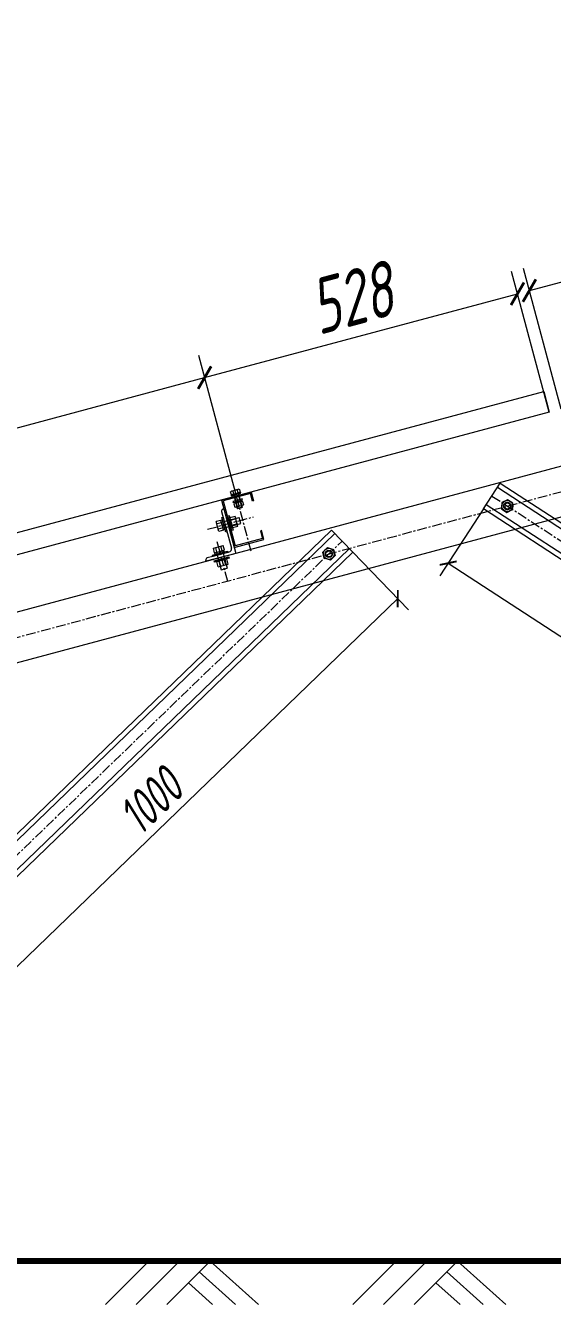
# Model space of a CAD drawing. Header units: millimetres. Extents: x 63062 to 67932, y -25501 to -20708.
# Drawn here: x 64590 to 65449, y -23021 to -20936 of the extents above; entities that cross this region are included whole.
import ezdxf

# ---------------------------------------------------------------- set-up
doc = ezdxf.new("R2010")
doc.units = ezdxf.units.MM
doc.header["$LTSCALE"] = 0.5
doc.linetypes.add('CENTER', pattern=[50.8, 31.75, -6.35, 6.35, -6.35])
doc.layers.get('0').update_dxf_attribs({"lineweight": 13})
doc.layers.add('02 Dimention', color=4, linetype='Continuous', lineweight=5)
doc.layers.add('04 Center Line', color=10, linetype='CENTER', lineweight=5)
doc.layers.add('D', color=5, linetype='Continuous')
doc.styles.add('GB', font='gbeitc.shx', dxfattribs={"width": 0.8, "bigfont": 'gbcbig.shx'})
doc.dimstyles.new('S-020', dxfattribs={"dimscale": 20, "dimtxt": 3, "dimasz": 1, "dimexe": 1.25, "dimexo": 0, "dimtad": 1, "dimdec": 1, "dimdsep": 46, "dimtxsty": 'GB', "dimblk": 'ARCHTICK', "dimcen": 3.5, "dimclrd": 256, "dimclre": 256, "dimclrt": 3, "dimazin": 2, "dimtfac": 1, "dimtdec": 1, "dimtmove": 0, "dimatfit": 3, "dimldrblk": 'DOT', "dimfxl": 1.75, "dimlwd": -1, "dimlwe": -1, "dimarcsym": 0})
doc.dimstyles.new('S-030', dxfattribs={"dimscale": 30, "dimtxt": 3, "dimasz": 1, "dimexe": 1.25, "dimexo": 0, "dimtad": 1, "dimdec": 1, "dimdsep": 46, "dimtxsty": 'GB', "dimblk": 'ARCHTICK', "dimcen": 3.5, "dimclrd": 256, "dimclre": 256, "dimclrt": 3, "dimazin": 2, "dimtfac": 1, "dimtdec": 1, "dimtmove": 0, "dimatfit": 3, "dimldrblk": 'DOT', "dimfxl": 1.75, "dimlwd": -1, "dimlwe": -1, "dimarcsym": 0})

# ---------------------------------------------------------------- blocks, each defined once
blk = doc.blocks.new('*U234')
for p, q in [((-25, 0), (25, 0)), ((-25, 0), (-25, -80)), ((25, 0), (25, -15)), ((23, -2), (-23, -2)), ((-23, -2), (-23, -78)), ((23, -15), (23, -2)), ((25, -15), (23, -15)), ((-25, -80), (25, -80)), ((23, -78), (-23, -78)), ((25, -65), (23, -65)), ((23, -65), (23, -78)), ((25, -80), (25, -65))]:
    blk.add_line(p, q)
at = {"color": 6, "linetype": 'ByBlock', "lineweight": 15}
for p, q in [((-30, -18), (-30, -80)), ((-27, -15), (-25, -15)), ((-25, -15), (-25, -90)), ((-75, -90), (-75, -88)), ((-75, -90), (-75, -88)), ((-25, -90), (-75, -90)), ((-62.5, -85), (-72, -85)), ((-37.5, -85), (-62.5, -85)), ((-37.5, -85), (-35, -85))]:
    blk.add_line(p, q, dxfattribs=at)
at = {"color": 7, "lineweight": 0}
for points in [[(8, 4.3), (-7.9, 4.3), (-7.9, 2.7), (8, 2.7)], [(-6.4, 9.7), (-7.4, 9.1)], [(7.5, 4.3), (-7.4, 4.3), (-7.4, 9.1)], [(6.6, 9.7), (-6.4, 9.7)], [(-3.7, 9.1), (-4.3, 9.4), (-4.9, 9.5), (-5.6, 9.7)], [(-3.9, 4.3), (-3.9, -20.1)], [(3.8, 9.1), (2.6, 9.4), (1.3, 9.5), (0, 9.7), (-1.2, 9.5), (-2.5, 9.4), (-3.7, 9.1)], [(-3.7, 9.1), (-3.7, 4.3)], [(4.1, 4.3), (4.1, -20.1), (3.5, -20.7)], [(3.8, 9.1), (4.4, 9.4), (5, 9.5), (5.7, 9.7)], [(3.8, 9.1), (3.8, 4.3)], [(6.6, 9.7), (7.5, 9.1)], [(7.5, 9.1), (7.5, 4.3)], [(8, 2.7), (8, 4.3)], [(8, -6.8), (-7.9, -6.8), (-7.9, -8.5), (8, -8.5)], [(-6.4, -10.5), (-7.4, -11.1)], [(-7.4, -11.1), (-7.4, -16.7)], [(-6.4, -17.3), (-7.4, -16.7)], [(6.6, -10.5), (-6.4, -10.5)], [(6.6, -17.3), (-6.4, -17.3)], [(0, -10.5), (-6.1, -10.5), (-6.1, -8.5), (0, -8.5)], [(-3.7, -11.1), (-4.3, -10.8), (-4.9, -10.6), (-5.6, -10.5)], [(-3.7, -16.7), (-4.3, -17.1), (-4.9, -17.3), (-5.6, -17.3)], [(4.1, -20.1), (-3.9, -20.1)], [(-3.3, -20.7), (-3.9, -20.1)], [(3.8, -11.1), (2.6, -10.8), (1.3, -10.6), (0, -10.5), (-1.2, -10.6), (-2.5, -10.8), (-3.7, -11.1)], [(-3.7, -11.1), (-3.7, -16.7)], [(3.8, -16.7), (2.6, -17.1), (1.3, -17.3), (0, -17.3), (-1.2, -17.3), (-2.5, -17.1), (-3.7, -16.7)], [(3.5, -20.7), (-3.3, -20.7)], [(-0.2, -10.5), (-0.7, -8.5)], [(0, -8.5), (6.2, -8.5), (6.2, -10.5), (0, -10.5)], [(0.4, -8.5), (0.8, -10.5)], [(3.8, -11.1), (4.4, -10.8), (5, -10.6), (5.7, -10.5)], [(3.8, -11.1), (3.8, -16.7)], [(3.8, -16.7), (4.4, -17.1), (5, -17.3), (5.7, -17.3)], [(6.6, -10.5), (7.5, -11.1), (7.5, -16.7)], [(6.6, -17.3), (7.5, -16.7)], [(8, -8.5), (8, -6.8)]]:
    blk.add_lwpolyline(points, dxfattribs=at)
at = {"color": 4, "lineweight": 0}
for points in [[(-3.9, 4.3), (-3.3, 0.4), (-3.3, -20.7)], [(-3.3, 0.4), (-3.3, -20.7)], [(4.1, 4.3), (3.5, 0.4), (3.5, -20.7)]]:
    blk.add_lwpolyline(points, dxfattribs=at)
at = {"color": 6, "linetype": 'ByBlock', "lineweight": 15}
for centre, radius, start, end in [((-27, -18), 3, 90, 180), ((-35, -80), 5, 270, 360), ((-72, -88), 3, 90, 180)]:
    blk.add_arc(centre, radius, start, end, dxfattribs=at)
at = {"layer": '04 Center Line'}
for p, q in [((0, -92.9), (0, 12.7)), ((-59.3, -40), (18.2, -40)), ((-50, -63.3), (-50, -130.5))]:
    blk.add_line(p, q, dxfattribs=at)
at = {"layer": 'D', "color": 6, "lineweight": 13}
for p, q in [((-42.5, -48.3), (-42.5, -31.7)), ((-34.7, -31.7), (-42.5, -31.7)), ((-34.7, -35.7), (-42.5, -35.7)), ((-34.7, -48.3), (-34.7, -31.7)), ((-34.7, -47.8), (-34.7, -32.2)), ((-32.1, -32.2), (-34.7, -32.2)), ((-34.7, -35), (-4.7, -35)), ((-34.7, -39.7), (-32.1, -39)), ((-34.7, -41), (-32.1, -40.3)), ((-32.1, -52.5), (-32.1, -27.5)), ((-32.1, -27.5), (-30, -27.5)), ((-32.1, -47.8), (-32.1, -32.2)), ((-30, -27.5), (-30, -52.5)), ((-21.7, -52.5), (-21.7, -27.5)), ((-21.7, -27.5), (-19.6, -27.5)), ((-19.6, -27.5), (-19.6, -52.5)), ((-19.6, -48.3), (-19.6, -31.7)), ((-10.6, -31.7), (-19.6, -31.7)), ((-10.6, -35.8), (-19.6, -35.8)), ((-10.6, -48.3), (-10.6, -31.7)), ((-4.7, -45), (-4.7, -35)), ((-34.7, -44.3), (-42.5, -44.3)), ((-34.7, -48.3), (-42.5, -48.3)), ((-34.7, -45), (-4.7, -45)), ((-32.1, -47.8), (-34.7, -47.8)), ((-30, -52.5), (-32.1, -52.5)), ((-19.6, -52.5), (-21.7, -52.5)), ((-10.6, -44.2), (-19.6, -44.2)), ((-10.6, -48.3), (-19.6, -48.3)), ((-62.5, -82.9), (-37.5, -82.9)), ((-62.5, -85), (-62.5, -82.9)), ((-58.3, -72.5), (-41.7, -72.5)), ((-58.3, -80.3), (-58.3, -72.5)), ((-58.3, -80.3), (-41.7, -80.3)), ((-57.8, -80.3), (-42.2, -80.3)), ((-57.8, -82.9), (-57.8, -80.3)), ((-57.8, -82.9), (-42.2, -82.9)), ((-55, -80.3), (-55, -109.5)), ((-54.3, -80.3), (-54.3, -72.5)), ((-51, -80.3), (-50.3, -82.9)), ((-49.7, -80.3), (-49, -82.9)), ((-45.7, -80.3), (-45.7, -72.5)), ((-45, -80.3), (-45, -109.5)), ((-42.2, -82.9), (-42.2, -80.3)), ((-41.7, -80.3), (-41.7, -72.5)), ((-37.5, -82.9), (-37.5, -85)), ((-62.5, -92.5), (-37.5, -92.5)), ((-62.5, -94.6), (-62.5, -92.5)), ((-37.5, -94.6), (-62.5, -94.6)), ((-58.3, -94.6), (-41.7, -94.6)), ((-58.3, -103.6), (-58.3, -94.6)), ((-58.3, -103.6), (-41.7, -103.6)), ((-54.2, -103.6), (-54.2, -94.6)), ((-45.8, -103.6), (-45.8, -94.6)), ((-41.7, -103.6), (-41.7, -94.6)), ((-37.5, -92.5), (-37.5, -94.6)), ((-55, -109.5), (-45, -109.5))]:
    blk.add_line(p, q, dxfattribs=at)
blk = doc.blocks.new('*U238')
for p, q in [((-10.4, 38.6), (3598.3, 1005.6)), ((3619.1, 928.3), (10.4, -38.6))]:
    blk.add_line(p, q)
at = {"layer": '04 Center Line'}
blk.add_line((0, 0), (3608.7, 966.9), dxfattribs=at)
blk = doc.blocks.new('_ArchTick')
at = {"color": 0, "linetype": 'ByBlock', "const_width": 0.15}
blk.add_lwpolyline([(-0.5, -0.5), (0.5, 0.5)], dxfattribs=at)
blk = doc.blocks.new('*D252')
at = {"layer": '02 Dimention', "transparency": 16777216}
for p, q in [((377, 329.4), (467.7, 235.5)), ((-268.9, -441.3), (450.3, 253.5)), ((-342.3, -365.4), (-251.6, -459.3))]:
    blk.add_line(p, q, dxfattribs=at)
at = {"layer": '02 Dimention', "transparency": 16777216, "xscale": 20, "yscale": 20, "zscale": 20}
for p, rotation in [((450.3, 253.5), 44.00632830916463), ((-268.9, -441.3), 224.0063283091646)]:
    blk.add_blockref('_ArchTick', p, dxfattribs=dict(at, rotation=rotation))
at = {"layer": '02 Dimention', "color": 3, "transparency": 16777216, "insert": (47.3, -76.8), "char_height": 60, "attachment_point": 5, "rotation": 44.0063, "style": 'GB'}
blk.add_mtext('1000', dxfattribs=at)
blk = doc.blocks.new('_Dot')
at = {"color": 0, "linetype": 'ByBlock', "lineweight": -2}
blk.add_line((-0.5, 0), (-1, 0), dxfattribs=at)
at = {"color": 0, "linetype": 'ByBlock', "const_width": 0.5}
blk.add_lwpolyline([(-0.25, 0, 1), (0.25, 0, 1)], format="xyb", close=True, dxfattribs=at)
blk = doc.blocks.new('*D254')
at = {"layer": '02 Dimention', "transparency": 16777216}
for p, q in [((-600.3, 360.9), (-671.5, 251.5)), ((-657.9, 272.4), (515.4, -491.3)), ((573, -402.8), (501.8, -512.2))]:
    blk.add_line(p, q, dxfattribs=at)
at = {"layer": '02 Dimention', "transparency": 16777216, "xscale": 20, "yscale": 20, "zscale": 20}
for p, rotation in [((-657.9, 272.4), 146.9405645103073), ((515.4, -491.3), 326.9405645103072)]:
    blk.add_blockref('_ArchTick', p, dxfattribs=dict(at, rotation=rotation))
at = {"layer": '02 Dimention', "color": 3, "transparency": 16777216, "insert": (-64.2, -63.3), "char_height": 60, "attachment_point": 5, "rotation": 326.9406, "style": 'GB'}
blk.add_mtext('1400', dxfattribs=at)
blk = doc.blocks.new('00-AntaiGA-立面图-地面示意')
at = {"color": 3}
for p, q in [((-54.1, 0), (-124.8, -70.7)), ((-4.1, 0), (-74.8, -70.7)), ((45.9, 0), (-24.8, -70.7)), ((45.9, 0), (124.8, -70.7)), ((28.3, -17.7), (87.4, -70.7)), ((10.6, -35.4), (50, -70.7))]:
    blk.add_line(p, q, dxfattribs=at)
blk = doc.blocks.new('*D256')
at = {"layer": '02 Dimention', "transparency": 16777216}
blk.add_line((67796.5, -22950.8), (67901.1, -22950.8), dxfattribs=at)
blk.add_arc((60278.8, -22950.8), 7584.8, 360, 15, dxfattribs=at)
at = {"layer": '02 Dimention', "transparency": 16777216, "xscale": 30, "yscale": 30, "zscale": 30}
for p, rotation in [((67605.2, -20987.7), 105), ((67863.6, -22950.8), 269.9999999999999)]:
    blk.add_blockref('_ArchTick', p, dxfattribs=dict(at, rotation=rotation))
at = {"layer": '02 Dimention', "color": 3, "transparency": 16777216, "insert": (67862, -21952.4), "char_height": 90, "attachment_point": 5, "rotation": 277.5, "style": 'GB'}
blk.add_mtext('15°', dxfattribs=at)
blk = doc.blocks.new('*D261')
at = {"layer": '02 Dimention', "transparency": 16777216}
for p, q in [((64933.6, -21703.5), (64872.1, -21474.1)), ((63722.7, -21820.9), (64881.8, -21510.4)), ((63774.5, -22014.1), (63713, -21784.7))]:
    blk.add_line(p, q, dxfattribs=at)
at = {"layer": '02 Dimention', "transparency": 16777216, "xscale": 30, "yscale": 30, "zscale": 30}
for p, rotation in [((64881.8, -21510.4), 14.99999999999984), ((63722.7, -21820.9), 194.9999999999999)]:
    blk.add_blockref('_ArchTick', p, dxfattribs=dict(at, rotation=rotation))
at = {"layer": '02 Dimention', "color": 3, "transparency": 16777216, "insert": (64285.8, -21604.1), "char_height": 90, "attachment_point": 5, "rotation": 15, "style": 'GB'}
blk.add_mtext('1200', dxfattribs=at)
blk = doc.blocks.new('*D262')
at = {"layer": '02 Dimention', "transparency": 16777216}
for p, q in [((65443.6, -21566.9), (65382.1, -21337.5)), ((64881.8, -21510.4), (65391.8, -21373.7)), ((64933.6, -21703.5), (64872.1, -21474.1))]:
    blk.add_line(p, q, dxfattribs=at)
at = {"layer": '02 Dimention', "transparency": 16777216, "xscale": 30, "yscale": 30, "zscale": 30}
for p, rotation in [((65391.8, -21373.7), 15.0000000000002), ((64881.8, -21510.4), 195.0000000000002)]:
    blk.add_blockref('_ArchTick', p, dxfattribs=dict(at, rotation=rotation))
at = {"layer": '02 Dimention', "color": 3, "transparency": 16777216, "insert": (65120.3, -21380.5), "char_height": 90, "attachment_point": 5, "rotation": 15, "style": 'GB'}
blk.add_mtext('528', dxfattribs=at)
blk = doc.blocks.new('*D263')
at = {"layer": '02 Dimention', "transparency": 16777216}
for p, q in [((65972.9, -21425.1), (65911.5, -21195.6)), ((65411.2, -21368.5), (65921.2, -21231.9)), ((65462.9, -21561.7), (65401.5, -21332.3))]:
    blk.add_line(p, q, dxfattribs=at)
at = {"layer": '02 Dimention', "transparency": 16777216, "xscale": 30, "yscale": 30, "zscale": 30}
for p, rotation in [((65921.2, -21231.9), 15.0000000000002), ((65411.2, -21368.5), 195.0000000000002)]:
    blk.add_blockref('_ArchTick', p, dxfattribs=dict(at, rotation=rotation))
at = {"layer": '02 Dimention', "color": 3, "transparency": 16777216, "insert": (65649.7, -21238.6), "char_height": 90, "attachment_point": 5, "rotation": 15, "style": 'GB'}
blk.add_mtext('528', dxfattribs=at)
blk = doc.blocks.new('*U251')
for p, q in [((-377, -329.39), (342.26, 365.35)), ((-371.44, -335.14), (347.82, 359.6)), ((342.26, 365.35), (377, 329.39)), ((371.44, 335.14), (-347.82, -359.6)), ((377, 329.39), (-342.26, -365.35)), ((-342.26, -365.35), (-377, -329.39))]:
    blk.add_line(p, q)
for points in [[(335.54, 336.61), (345.53, 333.75), (348.04, 323.66), (340.57, 316.44), (330.58, 319.31), (328.06, 329.39)], [(-348.04, -323.66), (-345.53, -333.75), (-335.54, -336.61), (-328.06, -329.39), (-330.58, -319.31), (-340.57, -316.44)]]:
    blk.add_lwpolyline(points, close=True)
for centre, radius in [((338.05, 326.53), 9), ((338.05, 326.53), 6), ((338.05, 326.53), 5), ((-338.05, -326.53), 9), ((-338.05, -326.53), 6), ((-338.05, -326.53), 5)]:
    blk.add_circle(centre, radius)
at = {"layer": '04 Center Line'}
blk.add_line((-359.63, -347.37), (359.63, 347.37), dxfattribs=at)
at = {"layer": '02 Dimention'}
dim = blk.add_linear_dim(base=(450.34, 253.46), p1=(-342.26, -365.35), p2=(377, 329.39), angle=44.00633, dimstyle='S-020', dxfattribs=at)
dim.commit()
dim.dimension.update_dxf_attribs({"geometry": '*D252', "text_midpoint": (76.81, -107.34), "dimtype": 160})
blk = doc.blocks.new('*U253')
for p, q in [((-600.31, 360.9), (-573.04, 402.81)), ((-573.04, 402.81), (600.31, -360.9)), ((-577.4, 396.1), (595.95, -367.61)), ((573.04, -402.81), (-600.31, 360.9)), ((577.4, -396.1), (-595.95, 367.61)), ((600.31, -360.9), (573.04, -402.81))]:
    blk.add_line(p, q)
for points in [[(-560.98, 375.87), (-570.24, 371.16), (-570.79, 360.78), (-562.09, 355.11), (-552.82, 359.82), (-552.27, 370.2)], [(570.79, -360.78), (570.24, -371.16), (560.98, -375.87), (552.27, -370.2), (552.82, -359.82), (562.09, -355.11)]]:
    blk.add_lwpolyline(points, close=True)
for centre, radius in [((-561.53, 365.49), 9), ((-561.53, 365.49), 6), ((-561.53, 365.49), 5), ((561.53, -365.49), 9), ((561.53, -365.49), 6), ((561.53, -365.49), 5)]:
    blk.add_circle(centre, radius)
at = {"layer": '04 Center Line'}
blk.add_line((-586.67, 381.86), (586.67, -381.86), dxfattribs=at)
at = {"layer": '02 Dimention'}
dim = blk.add_linear_dim(base=(515.45, -491.29), p1=(-600.31, 360.9), p2=(573.04, -402.81), angle=326.94056, dimstyle='S-020', dxfattribs=at)
dim.commit()
dim.dimension.update_dxf_attribs({"geometry": '*D254', "text_midpoint": (-87.42, -98.89), "dimtype": 160})

msp = doc.modelspace()

# ---------------------------------------------------------------- linework, layer by layer
msp.add_lwpolyline([(63264.48, -22150.78), (63255.42, -22116.98), (65434.55, -21533.08), (65443.61, -21566.89)], close=True)
msp.add_lwpolyline([(64291.26, -22950.78, 10, 10, 0), (66608.76, -22950.78, 10, 10, 0)], format="xyseb")

# ---------------------------------------------------------------- block references
for name, p in [('*U238', (63658.41, -22179.82)), ('*U253', (65936.73, -22085.29)), ('*U251', (64746.32, -22124.26)), ('00-AntaiGA-立面图-地面示意', (64844.76, -22950.78)), ('00-AntaiGA-立面图-地面示意', (65248.26, -22950.78))]:
    msp.add_blockref(name, p)
at = {"rotation": 15}
msp.add_blockref('*U234', (64933.6, -21703.55), dxfattribs=at)

# ---------------------------------------------------------------- dimensions: what is measured, and where the dimension line sits
at = {"layer": '02 Dimention'}
dim = msp.add_angular_dim_2l(base=(67834.78, -22289.72), line1=((63264.48, -22150.78), (67796.48, -20936.44)), line2=((63264.48, -22950.78), (67796.48, -22950.78)), dimstyle='S-030', dxfattribs=at)
dim.commit()
dim.dimension.update_dxf_attribs({"geometry": '*D256', "text_midpoint": (67861.96, -21952.45)})
for p1, p2, picture, middle in [((65462.92, -21561.71), (65972.93, -21425.06), '*D263', (65649.67, -21238.62)), ((64933.6, -21703.55), (65443.61, -21566.89), '*D262', (65120.34, -21380.45)), ((63774.49, -22014.13), (64933.6, -21703.55), '*D261', (64285.78, -21604.07))]:
    dim = msp.add_aligned_dim(p1=p1, p2=p2, distance=200, dimstyle='S-030', dxfattribs=at)
    dim.commit()
    dim.dimension.update_dxf_attribs({"geometry": picture, "text_midpoint": middle})

doc.saveas('drawing.dxf')
